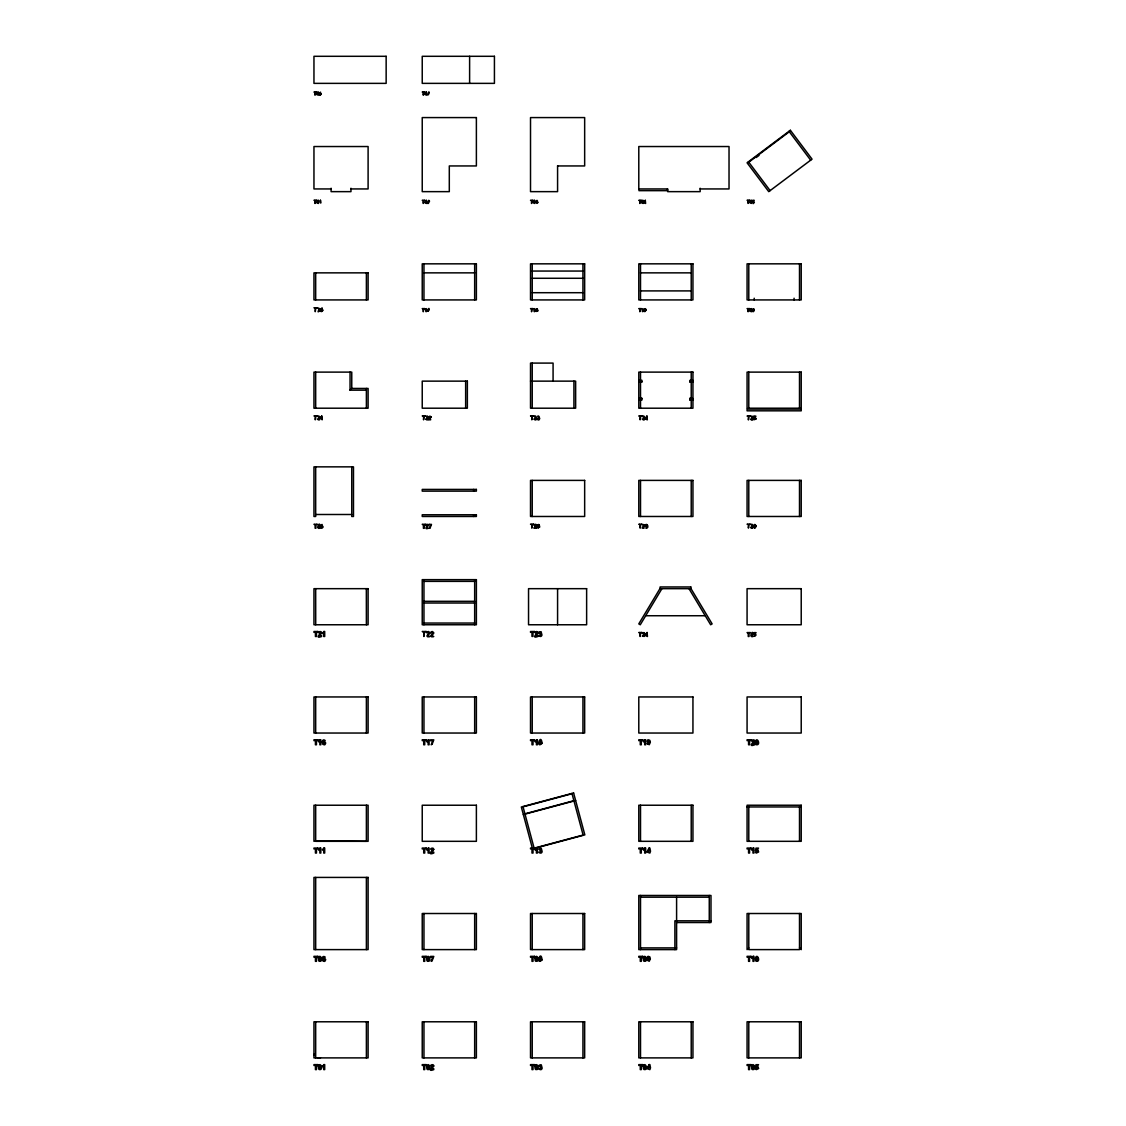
<?xml version="1.0" encoding="UTF-8"?>
<svg xmlns="http://www.w3.org/2000/svg" width="1126" height="1126" viewBox="0 0 1126 1126"><rect width="100%" height="100%" fill="white"/><g stroke="black" fill="none" stroke-linecap="round" stroke-linejoin="round"><path stroke-width="1.5" d="M660.117 588.349L638.794 623.888L640.272 624.761L661.919 588.673M366.386 390.159L350.045 390.159L351.762 388.442L368.103 388.442L368.103 408.203L313.957 408.203L313.957 372.115L351.762 372.115L351.762 388.442M748.79 947.895L747.073 949.612L747.073 913.51L801.219 913.51L801.219 949.612L799.502 947.895M748.199 162.623L789.903 131.306M756.193 157.513L758.994 155.416M523.055 806.835L572.036 793.717M524.927 813.831L573.908 800.699M523.351 814.562L575.639 800.544M534.118 848.159L583.113 835.042M318.137 1057.863L317.335 1057.877M320.488 1057.891L319.77 1057.863M557.581 165.944L584.661 165.944L584.661 117.583L530.515 117.583L530.515 191.645L557.581 191.645L557.581 165.818M331.1 188.943L313.957 188.943L313.957 146.535L368.103 146.535L368.103 188.943L350.96 188.943M700.161 188.943L729.029 188.943L729.029 146.535L638.794 146.535L638.794 188.943L667.676 188.943L667.676 191.645L700.161 191.645L700.161 188.239M532.232 271.056L582.944 271.056M423.953 272.858L474.665 272.858M640.511 272.858L691.223 272.858M532.232 278.277L582.944 278.277M640.511 290.902L691.223 290.902M532.232 292.704L582.944 292.704M691.223 380.278L692.659 380.278M530.515 381.137L575.639 381.137L575.639 408.203L530.515 408.203L530.515 363.093L553.077 363.093L553.077 381.137M641.961 381.827L639.061 381.925L639.061 380.349L641.961 380.349L641.961 381.925M689.774 381.827L692.659 381.967L692.659 380.306L689.774 380.447L689.774 381.925M691.223 381.981L692.659 381.981M639.061 398.491L641.961 398.548M689.774 398.435L692.659 398.548M689.774 399.814L692.659 399.969M315.674 514.498L351.762 514.498M423.953 581.368L474.665 581.368M423.953 601.312L474.665 601.312M423.953 603.015L474.665 603.015M645.677 615.739L705.228 615.739M423.953 623.058L474.665 623.058M747.073 806.948L801.219 806.948M640.511 897.183L709.267 897.183M710.985 920.815L674.896 920.815L674.896 949.612M676.599 922.532L710.985 922.532L710.985 895.466L638.794 895.466L638.794 949.612L676.599 949.612L676.599 897.155M640.511 947.895L676.599 947.895M313.957 1054.386L315.266 1054.386M313.957 1055.118L314.999 1055.118M789.002 131.306L810.664 160.173M748.452 161.764L770.114 190.618M690.801 588.349L712.125 623.888L710.647 624.761L688.999 588.673M571.952 793.422L583.184 835.323M522.971 806.554L534.203 848.455M799.502 263.836L799.502 299.924M799.502 372.115L799.502 408.203M799.502 480.394L799.502 516.482M799.502 806.948L799.502 841.319M799.502 913.51L799.502 949.612L748.79 949.612L748.79 913.51M799.502 1021.789L799.502 1057.891M794.083 298.221L794.083 299.924M754.209 298.221L754.209 299.924M748.79 263.836L748.79 299.924M748.79 372.115L748.79 408.203M748.79 480.394L748.79 516.482M748.79 806.948L748.79 841.319M748.79 1021.789L748.79 1057.891M709.267 895.466L709.267 922.532M692.659 400.011L692.659 398.365L689.774 398.393L689.774 399.969M691.223 263.836L691.223 299.924M691.223 372.115L691.223 408.203M691.223 480.394L691.223 516.482M691.223 805.231L691.223 841.319M691.223 1021.789L691.223 1057.891M667.493 188.943L667.493 190.66L638.977 190.66L638.977 188.943M640.511 263.836L640.511 299.924M640.511 372.115L640.511 408.203M640.511 480.394L640.511 516.482M640.511 805.231L640.511 841.319M640.511 895.466L640.511 949.612M640.511 1021.789L640.511 1057.891M582.944 263.836L582.944 299.924M582.944 696.952L582.944 733.04M582.944 913.51L582.944 949.612M582.944 1021.789L582.944 1057.891M573.922 381.137L573.922 408.203M557.581 588.673L557.581 624.761M532.232 263.836L532.232 299.924M532.232 363.093L532.232 408.203M532.232 480.394L532.232 516.482M532.232 696.952L532.232 733.04M532.232 913.51L532.232 949.612M532.232 1021.789L532.232 1057.891M474.665 263.836L474.665 299.924M474.665 579.651L474.665 624.761M474.665 696.952L474.665 733.04M474.665 913.51L474.665 949.612M474.665 1021.789L474.665 1057.891M473.666 489.416L473.666 491.133M473.666 514.779L473.666 516.482M469.612 56.3L469.612 83.366M465.643 381.137L465.643 408.203M423.953 263.836L423.953 299.924M423.953 579.651L423.953 624.761M423.953 696.952L423.953 733.04M423.953 913.51L423.953 949.612M423.953 1021.789L423.953 1057.891M366.386 272.858L366.386 299.924M366.386 388.442L366.386 408.203M366.344 588.673L366.386 624.761M366.386 696.952L366.386 733.04M366.386 805.231L366.386 841.319L315.674 841.319L315.674 805.231M366.386 877.421L366.386 949.612M366.386 1021.789L366.386 1057.891M351.762 466.854L351.762 516.482L353.48 516.482L353.48 466.854L313.957 466.854L313.957 516.482L315.674 516.482L315.674 466.854M350.96 188.239L350.96 191.645L331.1 191.645L331.1 188.239M350.045 372.115L350.045 390.159M315.674 272.858L315.674 299.924M315.674 372.115L315.674 408.203M315.674 588.673L315.716 624.761M315.674 696.952L315.674 733.04M315.674 877.421L315.674 949.612M315.674 1021.789L315.674 1057.891M319.39 958.113C319.573 965.038 321.67 954.637 319.39 958.113M319.39 1066.406C319.545 1073.275 321.698 1063 319.39 1066.406M427.669 958.113C427.852 965.038 429.949 954.637 427.669 958.113M427.669 1066.406C427.852 1073.331 429.949 1062.916 427.669 1066.406M535.948 958.113C536.131 965.038 538.228 954.637 535.948 958.113M535.948 1066.406C536.103 1073.275 538.27 1063 535.948 1066.406M644.227 958.113C644.41 965.038 646.521 954.637 644.227 958.113M644.227 1066.406C644.41 1073.331 646.521 1062.916 644.227 1066.406M756.39 741.555C756.559 748.48 758.671 738.065 756.39 741.555M752.506 1066.406C752.647 1073.275 754.856 1063 752.506 1066.406M756.39 958.113C756.559 965.038 758.671 954.637 756.39 958.113M755.616 526.222C754.11 531.247 753.815 521.324 755.616 526.222M756.123 526.208C753.308 532.711 753.308 519.987 756.123 526.208M318.391 958.212L318.616 960.52A1.464 1.464 0 0 0 319.334 961.28C324.218 962.195 320.051 952.343 318.391 958.212M318.391 1066.491L318.616 1068.799A1.464 1.464 0 0 0 319.334 1069.559C324.218 1070.474 320.051 1060.622 318.391 1066.491M426.67 958.212L426.895 960.52A1.464 1.464 0 0 0 427.613 961.28C432.497 962.195 428.33 952.343 426.67 958.212M426.67 1066.491L426.895 1068.799A1.464 1.464 0 0 0 427.613 1069.559C432.497 1070.474 428.33 1060.622 426.67 1066.491M534.949 958.212L535.174 960.52A1.464 1.464 0 0 0 535.892 961.28C540.776 962.195 536.609 952.343 534.949 958.212M534.949 1066.491L535.174 1068.799A1.464 1.464 0 0 0 535.892 1069.559C540.776 1070.474 536.609 1060.622 534.949 1066.491M643.227 958.212L643.453 960.52A1.464 1.464 0 0 0 644.171 961.28C649.055 962.195 644.888 952.343 643.227 958.212M643.227 1066.491L643.453 1068.799A1.464 1.464 0 0 0 644.171 1069.559C649.055 1070.474 644.888 1060.622 643.227 1066.491M755.391 741.654L755.616 743.962A1.464 1.464 0 0 0 756.32 744.722C761.218 745.637 757.038 735.785 755.391 741.654M755.391 958.212L755.616 960.52A1.464 1.464 0 0 0 756.32 961.28C761.218 962.195 757.038 952.343 755.391 958.212M751.506 1066.491L751.732 1068.799A1.464 1.464 0 0 0 752.45 1069.559C757.334 1070.474 753.167 1060.622 751.506 1066.491M319.165 93.303C318.742 97.61 323.317 92.796 319.671 93.388C320.614 92.613 321.304 91.15 319.165 93.303M320.446 309.326C319.925 314.703 325.653 308.707 321.093 309.439C322.261 308.482 323.12 306.638 320.446 309.326M320.502 525.814C319.404 530.121 325.555 527.292 321.952 525.673C321.557 525.884 323.415 522.703 320.502 525.814M322.275 741.71L322.74 744.272L324.316 744.835A1.478 1.478 0 0 0 325.132 744.399C327.497 741.443 321.853 742.104 323.739 740.612C327.68 741.682 322.444 737.84 322.275 741.71M322.275 958.268L322.74 960.83L324.316 961.393A1.478 1.478 0 0 0 325.132 960.957C327.497 958.001 321.853 958.662 323.739 957.17C327.68 958.24 322.444 954.398 322.275 958.268M650.349 742.287L649.252 744.708L647.112 743.624C651.926 744.075 645.874 743.188 647.464 740.232A1.492 1.492 0 0 1 648.28 739.796L649.857 740.345L650.349 742.287M650.349 958.845L649.252 961.266L647.112 960.182C651.926 960.633 645.874 959.76 647.464 956.79A1.492 1.492 0 0 1 648.28 956.354L649.857 956.903L650.349 958.845M752.309 309.692C753.041 315.773 755.785 305.808 752.309 309.692M646.057 310.114C644.368 312.606 644.227 311.592 645.536 310.438C642.2 311.395 645.677 306.117 646.057 310.114M647.253 525.617C645.522 528.488 645.662 522.76 647.253 525.617M753.927 310.199C752.647 314.351 752.647 306.005 753.927 310.199M430.174 527.742L429.4 528.305L430.596 525.082L428.865 524.378L431.483 524.378L430.174 527.742M432.173 744.075L431.202 744.779L432.708 740.739L430.526 740.739L430.526 739.852L433.806 739.852L432.173 744.075M432.173 960.633L431.202 961.337L432.708 957.297L430.526 957.297L430.526 956.41L433.806 956.41L432.173 960.633M754.35 202.356C752.084 205.284 753.702 202.694 752.647 200.315L754.209 200.315L752.787 201.526L754.35 202.356M645.268 525.406C648.055 528.024 645.677 526.898 645.944 528.193A1.52 1.52 0 0 0 646.817 528.207C649.463 527.137 646.606 522.267 645.268 525.406M542.07 743.315C535.413 749.649 540.761 732.055 542.07 743.315M542.07 959.873C535.413 966.221 540.761 948.613 542.07 959.873M319.981 418.703C319.897 421.631 315.829 418.154 317.954 419.21C320.854 420.223 317.828 417.31 319.038 417.591C316.223 415.564 320.15 414.832 319.981 418.703M428.26 418.703C428.176 421.631 424.108 418.154 426.233 419.21C428.556 420.265 427.162 417.507 426.867 417.676C425.769 415.832 427.993 414.537 428.26 418.703M536.539 418.703C536.342 421.771 532.302 417.845 534.625 419.336C537.552 419.899 534.315 417.521 535.399 417.647C533.33 415.635 536.525 414.734 536.539 418.703M539.565 418.703C539.481 421.631 535.413 418.154 537.538 419.21C540.17 420.28 537.947 417.366 538.425 417.647C536.342 415.635 539.551 414.734 539.565 418.703M644.818 418.703C644.621 421.771 640.581 417.845 642.904 419.336C645.705 419.984 642.89 417.422 643.678 417.647C641.609 415.635 644.804 414.734 644.818 418.703M753.097 418.816C752.9 421.884 748.86 417.957 751.183 419.435C754.054 420.054 751.042 417.493 751.957 417.76C749.888 415.747 753.083 414.832 753.097 418.816M753.097 526.982C752.9 530.05 748.86 526.124 751.183 527.615C754.054 528.221 751.042 525.659 751.957 525.926C749.888 523.914 753.083 523.013 753.097 526.982M431.3 417.155C427.218 419.829 433.763 419.674 428.668 419.829C428.387 418.196 430.948 418.351 430.709 416.887C427.542 417.619 429.766 414.832 431.3 417.155M644.832 525.476C641.004 528.164 647.07 527.981 642.2 528.15C641.919 526.518 644.48 526.658 644.255 525.209C641.088 525.941 643.298 523.154 644.832 525.476M319.967 525.363L318.475 527.517L319.967 528.221C315.322 529.797 319.545 520.789 319.967 525.363M321.6 632.868L319.7 635.613L321.6 635.613L321.6 636.5C312.761 639.807 324.401 630.335 319.305 633.051C316.434 632.39 321.783 630.11 321.6 632.868M428.344 525.406L426.824 527.601L428.344 528.305C422.109 530.332 430.512 523.365 425.755 525.476C425.712 523.97 428.359 523.9 428.344 525.406M433.763 849.426L431.863 852.171L433.763 852.171L433.763 853.058C424.91 856.365 436.564 846.893 431.469 849.609C428.598 848.962 433.932 846.668 433.763 849.426M433.763 1065.984L431.863 1068.729L433.763 1068.729L433.763 1069.616C424.91 1072.923 436.564 1063.451 431.469 1066.167C428.598 1065.52 433.932 1063.226 433.763 1065.984M537.778 310.846C533.851 313.675 537.369 305.062 537.778 310.846M539.593 527.024C534.667 530.627 539.101 519.748 539.593 527.024M538.031 632.854L536.159 635.543L538.031 635.543L538.031 636.415C529.333 639.667 540.79 630.363 535.779 633.023C532.95 632.376 538.2 630.124 538.031 632.854M753.083 633.656L751.591 635.796L753.083 636.5C748.438 638.076 752.675 629.068 753.083 633.656M754.716 741.147L752.815 743.892L754.716 743.892L754.716 744.779C745.876 748.086 757.517 738.614 752.421 741.33C749.55 740.669 754.899 738.389 754.716 741.147M319.967 310.537C316.519 313.633 318.742 310.551 319.038 309.256C316.603 307.44 319.756 307.412 319.967 310.537M427.05 310.818C424.643 314.604 425.966 304.358 427.05 310.818M537.778 202.539C535.427 206.241 536.623 196.149 537.778 202.539M535.329 310.818C532.922 314.618 534.245 304.344 535.329 310.818M643.608 310.818C641.173 314.576 642.538 304.372 643.608 310.818M427.936 94.781C430.512 93.444 428.471 88.926 427.936 94.781M427.936 311.339C430.512 310.002 428.471 305.484 427.936 311.339M429.456 201.188C426.585 208.085 427.95 197.36 429.456 201.188M536.497 525.293L534.568 527.686L536.497 528.15L533.907 528.15L535.99 525.293L533.991 525.349L534.231 524.66L535.779 524.294L536.497 525.293M644.874 633.6C641.412 636.556 647.042 636.683 642.299 636.162C642.65 635.036 645.325 634.135 643.931 632.939C640.595 634.74 644.058 630.813 644.874 633.6M647.999 741.035C648.238 744.652 650.364 739.36 647.999 741.035M647.999 957.607C648.238 961.21 650.364 955.918 647.999 957.607M322.36 526.968C321.262 529.276 321.248 524.547 322.36 526.968M324.64 743.174C323.261 746.116 323.232 740.106 324.64 743.174M324.64 959.732C323.261 962.674 323.232 956.664 324.64 959.732M755.462 635.191C751.352 637.64 758.699 635.36 754.645 633.333L756.067 632.629L754.068 632.629L753.688 634.67L755.462 635.191M757.756 851.397L755.546 852.34A1.464 1.464 0 0 0 756.405 853.044L758.643 851.96L757.798 849.834A1.492 1.492 0 0 0 756.883 849.75L758.516 848.131L755.982 848.131L755.49 850.735L757.756 851.397M757.756 1067.955L755.546 1068.898A1.464 1.464 0 0 0 756.405 1069.601L758.643 1068.518L757.798 1066.392A1.492 1.492 0 0 0 756.883 1066.308L758.516 1064.689L755.982 1064.689L755.49 1067.293L757.756 1067.955M539.945 633.431L540.733 635.5L538.692 635.402A1.464 1.464 0 0 0 539.143 636.12L540.593 636.471A1.576 1.576 0 0 0 541.423 636.035L541.775 635.543A1.492 1.492 0 0 0 541.831 634.529L541.099 631.728L538.974 632.052L538.707 632.77L540.579 632.404L539.945 633.431M540.114 850.017L540.902 852.129L538.833 852.03A1.492 1.492 0 0 0 539.284 852.748L540.761 853.114A1.605 1.605 0 0 0 541.606 852.678L541.972 852.171A1.52 1.52 0 0 0 542.028 851.143L541.282 848.3L539.115 848.624L538.847 849.342L540.761 848.976L540.114 850.017M540.114 1066.589L540.902 1068.687L538.833 1068.588A1.492 1.492 0 0 0 539.284 1069.306L540.761 1069.672A1.605 1.605 0 0 0 541.606 1069.236L541.972 1068.729A1.52 1.52 0 0 0 542.028 1067.701L541.282 1064.858L539.115 1065.182L538.847 1065.9L540.761 1065.534L540.114 1066.589M541.127 743.273C539.706 745.989 539.537 740.641 541.127 743.273M541.127 959.831C539.706 962.561 539.537 957.199 541.127 959.831M753.941 416.198L753.646 418.253L755.616 418.745L753.744 419.618L756.039 419.182A1.506 1.506 0 0 0 756.109 418.422L754.138 417.718L755.912 416.198L753.941 416.198M320.811 94.19C319.502 96.639 319.432 91.825 320.811 94.19M322.515 310.452C320.882 313.492 320.783 307.482 322.515 310.452M645.634 309.636C644.283 312.015 644.325 307.257 645.634 309.636M541.015 741.119L539.818 741.119L541.015 741.119M541.015 957.677L539.818 957.677L541.015 957.677M426.712 632.601C432.637 630.053 422.672 638.541 429.85 636.5L427.401 635.909L429.724 633.459A1.492 1.492 0 0 0 429.822 632.587L428.288 631.489L426.712 632.601M430.596 632.601C436.508 630.053 426.543 638.541 433.735 636.5L431.286 635.909L433.594 633.459A1.492 1.492 0 0 0 433.693 632.587L432.159 631.489L430.596 632.601M537.384 310.86L536.103 310.846L537.384 310.86M539.101 527.038C537.313 529.755 537.341 524.308 539.101 527.038M537.257 309.411L536.229 309.397L537.257 309.411M538.932 525.237L537.665 525.209L538.932 525.237M321.769 416.043L320.741 417.141L321.628 417.141L322.135 419.829L321.769 416.043M323.922 631.489L323.683 631.911A2.759 2.759 0 0 1 322.5 632.742L322.5 633.614L323.739 632.882L323.739 636.5L324.696 636.5L324.696 631.489L323.922 631.489M320.037 739.768L319.812 740.19A2.759 2.759 0 0 1 318.616 741.021L318.616 741.893L319.854 741.175L319.854 744.779L320.811 744.779L320.811 739.768L320.037 739.768M320.037 848.047L319.812 848.469A2.759 2.759 0 0 1 318.616 849.3L318.616 850.172L319.854 849.454L319.854 853.058L320.811 853.058L320.811 848.047L320.037 848.047M323.922 848.047L323.683 848.469A2.759 2.759 0 0 1 322.5 849.3L322.5 850.172L323.739 849.454L323.739 853.058L324.696 853.058L324.696 848.047L323.922 848.047M428.316 739.768L428.091 740.19A2.759 2.759 0 0 1 426.895 741.021L426.895 741.893L428.133 741.175L428.133 744.779L429.09 744.779L429.09 739.768L428.316 739.768M428.316 848.047L428.091 848.469A2.759 2.759 0 0 1 426.895 849.3L426.895 850.172L428.133 849.454L428.133 853.058L429.09 853.058L429.09 848.047L428.316 848.047M323.922 1064.605L323.683 1065.027A2.759 2.759 0 0 1 322.5 1065.858L322.5 1066.73L323.739 1066.012L323.739 1069.616L324.696 1069.616L324.696 1064.605L323.922 1064.605M536.595 739.768L536.37 740.19A2.759 2.759 0 0 1 535.188 741.021L535.188 741.893L536.412 741.175L536.412 744.779L537.369 744.779L537.369 739.768L536.595 739.768M536.595 848.047L536.37 848.469A2.759 2.759 0 0 1 535.188 849.3L535.188 850.172L536.412 849.454L536.412 853.058L537.369 853.058L537.369 848.047L536.595 848.047M644.874 739.768L644.649 740.19A2.759 2.759 0 0 1 643.467 741.021L643.467 741.893L644.691 741.175L644.691 744.779L645.648 744.779L645.648 739.768L644.874 739.768M644.874 848.047L644.649 848.469A2.759 2.759 0 0 1 643.467 849.3L643.467 850.172L644.691 849.454L644.691 853.058L645.648 853.058L645.648 848.047L644.874 848.047M753.153 848.047L752.928 848.469A2.759 2.759 0 0 1 751.746 849.3L751.746 850.172L752.97 849.454L752.97 853.058L753.927 853.058L753.927 848.047L753.153 848.047M753.153 956.326L752.928 956.748A2.759 2.759 0 0 1 751.746 957.579L751.746 958.451L752.97 957.733L752.97 961.337L753.927 961.337L753.927 956.326L753.153 956.326M320.474 200.259C318.292 201.455 322.247 205.861 320.474 200.259M648.956 849.497L647.816 851.214L648.956 851.214L648.956 849.497M648.956 1066.055L647.816 1067.772L648.956 1067.772L648.956 1066.055M649.083 848.047L646.915 852.044L649.885 853.058L650.504 851.214L649.885 848.047L649.083 848.047M649.083 1064.605L646.915 1068.616L649.885 1069.616L650.504 1067.772L649.885 1064.605L649.083 1064.605M317.954 92.67L316.969 94.091L317.954 94.091L317.954 92.67M318.025 200.907L317.025 202.342L318.025 202.342L318.025 200.907M426.233 92.67L425.248 94.091L426.233 94.091L426.233 92.67M426.233 200.949L425.248 202.37L426.233 202.37L426.233 200.949M534.512 200.949L533.527 202.37L534.512 202.37L534.512 200.949M642.791 200.949L641.806 202.37L642.791 202.37L642.791 200.949M645.226 200.949L644.241 202.37L645.226 202.37L645.226 200.949M751.07 200.892L750.085 202.314L751.07 202.314L751.07 200.892M751.07 309.228L750.085 310.649L751.07 310.649L751.07 309.228M646.986 633.291L645.733 635.092L646.986 635.092L646.986 633.291M318.025 92.05L316.589 94.443L318.334 95.189L318.025 92.05M318.095 200.273L316.631 202.708L318.419 203.468L318.095 200.273M426.304 92.05L424.868 94.443L426.613 95.189L426.304 92.05M426.304 200.329L424.868 202.722L426.613 203.468L426.304 200.329M534.583 200.329L533.147 202.722L534.892 203.468L534.583 200.329M642.862 200.329L641.426 202.722L643.171 203.468L642.862 200.329M645.297 200.329L643.861 202.722L645.62 203.468L645.297 200.329M751.141 200.273L749.705 202.666L751.45 203.412L751.141 200.273M751.141 308.608L749.705 311.001L751.45 311.747L751.141 308.608M647.07 632.502L645.254 635.543L647.478 636.5L647.07 632.502M646.859 416.761L645.634 418.492L646.859 418.492L646.859 416.761M646.929 416.029L645.198 418.9L647.337 419.829L646.929 416.029M315.674 840.869L313.957 841.319L313.957 805.231L368.103 805.231L368.103 841.319L315.674 840.869M790.368 130.278L747.073 162.791L768.748 191.645L812.043 159.146L790.368 130.278M573.613 792.986L521.324 806.99L532.542 848.891L584.844 834.887L573.613 792.986M386.148 56.3L313.957 56.3L313.957 83.366L386.148 83.366L386.148 56.3M494.427 56.3L422.236 56.3L422.236 83.366L494.427 83.366L494.427 56.3M316.448 92.05L313.957 92.05L314.999 92.416L314.999 95.189L315.407 92.416L316.448 92.05M424.727 92.05L422.236 92.05L423.277 92.416L423.277 95.189L423.686 92.416L424.727 92.05M476.382 117.583L422.236 117.583L422.236 191.645L449.302 191.645L449.302 165.944L476.382 165.944L476.382 117.583M316.49 200.273L313.957 200.273L315.013 200.653L315.013 203.468L315.435 200.653L316.49 200.273M424.727 200.329L422.236 200.329L423.277 200.695L423.277 203.468L423.686 200.695L424.727 200.329M533.006 200.329L530.515 200.329L531.556 200.695L531.556 203.468L531.965 200.695L533.006 200.329M641.285 200.329L638.794 200.329L639.835 200.695L639.835 203.468L640.244 200.695L641.285 200.329M749.564 200.273L747.073 200.273L748.114 200.653L748.114 203.412L748.523 200.653L749.564 200.273M476.382 263.836L422.236 263.836L422.236 299.924L476.382 299.924L476.382 263.836M584.661 263.836L530.515 263.836L530.515 299.924L584.661 299.924L584.661 263.836M692.94 263.836L638.794 263.836L638.794 299.924L692.94 299.924L692.94 263.836M801.219 263.836L747.073 263.836L747.073 299.924L801.219 299.924L801.219 263.836M368.103 272.858L313.957 272.858L313.957 299.924L368.103 299.924L368.103 272.858M317.068 307.764L313.957 307.764L315.252 308.228L315.252 311.691L315.773 308.228L317.068 307.764M424.727 308.608L422.236 308.608L423.277 308.974L423.277 311.747L423.686 308.974L424.727 308.608M533.006 308.608L530.515 308.608L531.556 308.974L531.556 311.747L531.965 308.974L533.006 308.608M641.285 308.608L638.794 308.608L639.835 308.974L639.835 311.747L640.244 308.974L641.285 308.608M749.564 308.608L747.073 308.608L748.114 308.974L748.114 311.747L748.523 308.974L749.564 308.608M692.94 372.115L638.794 372.115L638.794 408.203L692.94 408.203L692.94 372.115M801.219 372.115L747.073 372.115L747.073 408.203L801.219 408.203L801.219 372.115M467.36 381.137L422.236 381.137L422.236 408.203L467.36 408.203L467.36 381.137M641.961 398.393L639.061 398.393L639.061 399.969L641.961 399.969L641.961 398.393M801.219 409.104L747.073 409.104L747.073 410.821L801.219 410.821L801.219 409.104M317.124 415.93L313.957 415.93L315.266 416.395L315.266 419.829L315.815 416.395L317.124 415.93M425.403 415.93L422.236 415.93L423.559 416.395L423.559 419.829L424.094 416.395L425.403 415.93M533.682 415.93L530.515 415.93L531.838 416.395L531.838 419.829L532.373 416.395L533.682 415.93M641.961 415.93L638.794 415.93L640.117 416.395L640.117 419.829L640.652 416.395L641.961 415.93M750.24 416.043L747.073 416.043L748.396 416.507L748.396 419.942L748.931 416.507L750.24 416.043M584.661 480.394L530.515 480.394L530.515 516.482L584.661 516.482L584.661 480.394M692.94 480.394L638.794 480.394L638.794 516.482L692.94 516.482L692.94 480.394M801.219 480.394L747.073 480.394L747.073 516.482L801.219 516.482L801.219 480.394M476.382 489.416L422.236 489.416L422.236 491.133L476.382 491.133L476.382 489.416M476.382 514.779L422.236 514.779L422.236 516.482L476.382 516.482L476.382 514.779M317.082 524.294L313.957 524.294L315.125 524.955L315.125 528.221L315.913 528.221L315.913 524.955L317.082 524.294M425.403 524.322L422.236 524.322L423.418 524.997L423.418 528.305L424.235 528.305L424.235 524.997L425.403 524.322M533.625 524.223L530.515 524.223L531.81 524.688L531.81 528.15L532.331 524.688L533.625 524.223M641.961 524.252L638.794 524.252L640.117 524.716L640.117 528.15L640.652 524.716L641.961 524.252M750.24 524.209L747.073 524.209L748.396 524.674L748.396 528.108L748.931 524.674L750.24 524.209M476.382 579.651L422.236 579.651L422.236 624.761L476.382 624.761L476.382 579.651M690.801 586.956L660.117 586.956L660.117 588.673L690.801 588.673L690.801 586.956M368.103 588.673L313.957 588.673L313.957 624.761L368.103 624.761L368.103 588.673M586.632 588.673L528.544 588.673L528.544 624.761L586.632 624.761L586.632 588.673M801.219 588.673L747.073 588.673L747.073 624.761L801.219 624.761L801.219 588.673M317.926 631.503L313.957 631.503L313.957 632.348L315.435 632.348L315.435 636.5L316.448 636.5L316.448 632.348L317.926 632.348L317.926 631.503M426.191 631.503L422.236 631.503L423.883 632.094L423.883 636.5L424.544 632.094L426.191 631.503M534.414 631.503L530.515 631.503L530.515 632.333L531.979 632.333L531.979 636.415L532.964 636.415L532.964 632.333L534.414 632.333L534.414 631.503M641.961 632.502L638.794 632.502L640.117 632.967L640.117 636.5L640.638 632.967L641.961 632.502M750.197 632.573L747.073 632.573L748.241 633.234L748.241 636.5L749.029 636.5L749.029 633.234L750.197 632.573M368.103 696.952L313.957 696.952L313.957 733.04L368.103 733.04L368.103 696.952M476.382 696.952L422.236 696.952L422.236 733.04L476.382 733.04L476.382 696.952M584.661 696.952L530.515 696.952L530.515 733.04L584.661 733.04L584.661 696.952M692.94 696.952L638.794 696.952L638.794 733.04L692.94 733.04L692.94 696.952M801.219 696.952L747.073 696.952L747.073 733.04L801.219 733.04L801.219 696.952M317.926 739.782L313.957 739.782L313.957 740.627L315.435 740.627L315.435 744.779L316.448 744.779L316.448 740.627L317.926 740.627L317.926 739.782M426.205 739.782L422.236 739.782L422.236 740.627L423.714 740.627L423.714 744.779L424.727 744.779L424.727 740.627L426.205 740.627L426.205 739.782M534.484 739.782L530.515 739.782L530.515 740.627L531.993 740.627L531.993 744.779L533.006 744.779L533.006 740.627L534.484 740.627L534.484 739.782M642.763 739.782L638.794 739.782L638.794 740.627L640.272 740.627L640.272 744.779L641.285 744.779L641.285 740.627L642.763 740.627L642.763 739.782M751.042 739.782L747.073 739.782L747.073 740.627L748.565 740.627L748.565 744.779L749.564 744.779L749.564 740.627L751.042 740.627L751.042 739.782M476.382 805.231L422.236 805.231L422.236 841.319L476.382 841.319L476.382 805.231M692.94 805.231L638.794 805.231L638.794 841.319L692.94 841.319L692.94 805.231M801.219 805.231L747.073 805.231L747.073 841.319L801.219 841.319L801.219 805.231M317.926 848.061L313.957 848.061L313.957 848.905L315.435 848.905L315.435 853.058L316.448 853.058L316.448 848.905L317.926 848.905L317.926 848.061M426.205 848.061L422.236 848.061L422.236 848.905L423.714 848.905L423.714 853.058L424.727 853.058L424.727 848.905L426.205 848.905L426.205 848.061M534.484 848.061L530.515 848.061L530.515 848.905L531.993 848.905L531.993 853.058L533.006 853.058L533.006 848.905L534.484 848.905L534.484 848.061M642.763 848.061L638.794 848.061L638.794 848.905L640.272 848.905L640.272 853.058L641.285 853.058L641.285 848.905L642.763 848.905L642.763 848.061M751.042 848.061L747.073 848.061L747.073 848.905L748.565 848.905L748.565 853.058L749.564 853.058L749.564 848.905L751.042 848.905L751.042 848.061M368.103 877.421L313.957 877.421L313.957 949.612L368.103 949.612L368.103 877.421M476.382 913.51L422.236 913.51L422.236 949.612L476.382 949.612L476.382 913.51M584.661 913.51L530.515 913.51L530.515 949.612L584.661 949.612L584.661 913.51M317.926 956.34L313.957 956.34L313.957 957.184L315.435 957.184L315.435 961.337L316.448 961.337L316.448 957.184L317.926 957.184L317.926 956.34M426.205 956.34L422.236 956.34L422.236 957.184L423.714 957.184L423.714 961.337L424.727 961.337L424.727 957.184L426.205 957.184L426.205 956.34M534.484 956.34L530.515 956.34L530.515 957.184L531.993 957.184L531.993 961.337L533.006 961.337L533.006 957.184L534.484 957.184L534.484 956.34M642.763 956.34L638.794 956.34L638.794 957.184L640.272 957.184L640.272 961.337L641.285 961.337L641.285 957.184L642.763 957.184L642.763 956.34M751.042 956.34L747.073 956.34L747.073 957.184L748.565 957.184L748.565 961.337L749.564 961.337L749.564 957.184L751.042 957.184L751.042 956.34M368.103 1021.789L313.957 1021.789L313.957 1057.891L368.103 1057.891L368.103 1021.789M476.382 1021.789L422.236 1021.789L422.236 1057.891L476.382 1057.891L476.382 1021.789M584.661 1021.789L530.515 1021.789L530.515 1057.891L584.661 1057.891L584.661 1021.789M692.94 1021.789L638.794 1021.789L638.794 1057.891L692.94 1057.891L692.94 1021.789M801.219 1021.789L747.073 1021.789L747.073 1057.891L801.219 1057.891L801.219 1021.789M317.926 1064.619L313.957 1064.619L313.957 1065.463L315.435 1065.463L315.435 1069.616L316.448 1069.616L316.448 1065.463L317.926 1065.463L317.926 1064.619M426.205 1064.619L422.236 1064.619L422.236 1065.463L423.714 1065.463L423.714 1069.616L424.727 1069.616L424.727 1065.463L426.205 1065.463L426.205 1064.619M534.484 1064.619L530.515 1064.619L530.515 1065.463L531.993 1065.463L531.993 1069.616L533.006 1069.616L533.006 1065.463L534.484 1065.463L534.484 1064.619M642.763 1064.619L638.794 1064.619L638.794 1065.463L640.272 1065.463L640.272 1069.616L641.285 1069.616L641.285 1065.463L642.763 1065.463L642.763 1064.619M751.042 1064.619L747.073 1064.619L747.073 1065.463L748.565 1065.463L748.565 1069.616L749.564 1069.616L749.564 1065.463L751.042 1065.463L751.042 1064.619"/></g></svg>
